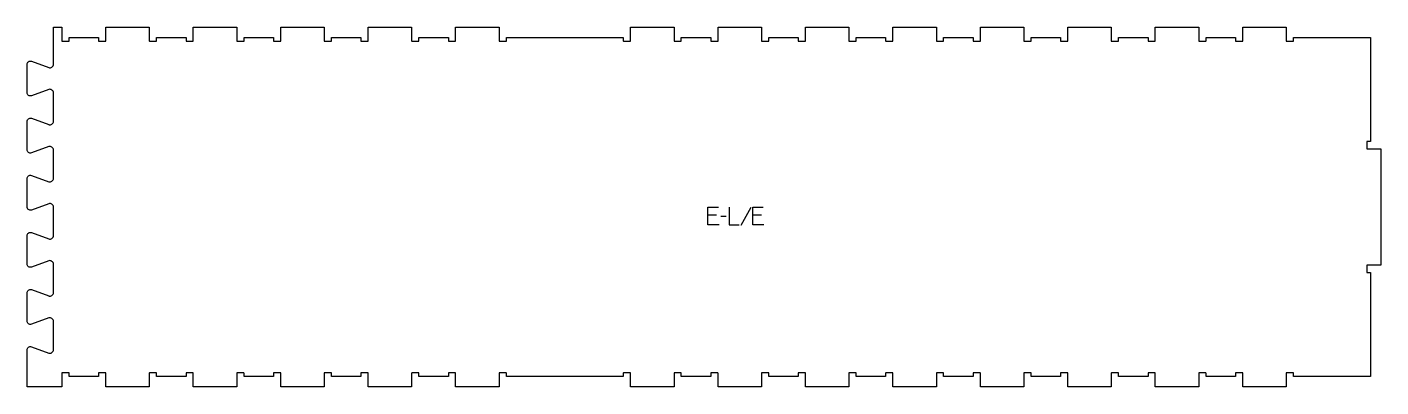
# Model space of a CAD drawing. Extents: x -1165 to 1157, y -308 to 309.
import ezdxf

# ---------------------------------------------------------------- set-up
doc = ezdxf.new("R2010")
doc.units = 0
doc.layers.add('1_ANYTOOL_1MMDEEP_LABELS_S', color=2, linetype='CONTINUOUS')
doc.layers.add('4_ANYTOOL_CUTTHROUGH_OUTSI', color=5, linetype='CONTINUOUS')

msp = doc.modelspace()

# ---------------------------------------------------------------- linework, layer by layer
at = {"layer": '1_ANYTOOL_1MMDEEP_LABELS_S'}
for p, q in [((17.2, -13.9), (2.6, -13.9)), ((33.7, -16.1), (24.9, -16.2)), ((76.1, -0.5), (58.9, -31.2)), ((94.2, -13.9), (79.5, -13.9))]:
    msp.add_line(p, q, dxfattribs=at)
for points in [[(21.5, -30), (2.6, -30), (2.6, 0), (20.4, 0)], [(38.9, 0), (38.9, -30), (56, -30)], [(98.5, -30), (79.5, -30), (79.5, 0), (97.4, 0)]]:
    msp.add_lwpolyline(points, dxfattribs=at)
at = {"layer": '4_ANYTOOL_CUTTHROUGH_OUTSI'}
msp.add_lwpolyline([(-1120.1, 245.6), (-1120.1, 309.1), (-1105.7, 309.1), (-1105.7, 285.4, 0.414214), (-1105.4, 285.1), (-1093.4, 285.1, 0.414214), (-1093.2, 285.4), (-1093.2, 291.1), (-1042.7, 291.1), (-1042.7, 285.4, 0.414214), (-1042.4, 285.1), (-1030.4, 285.1, 0.414214), (-1030.2, 285.4), (-1030.2, 309.1), (-955.7, 309.1), (-955.7, 285.4, 0.414214), (-955.4, 285.1), (-943.4, 285.1, 0.414214), (-943.2, 285.4), (-943.2, 291.1), (-892.7, 291.1), (-892.7, 285.4, 0.414214), (-892.4, 285.1), (-880.4, 285.1, 0.414214), (-880.2, 285.4), (-880.2, 309.1), (-805.7, 309.1), (-805.7, 285.4, 0.414214), (-805.4, 285.1), (-793.4, 285.1, 0.414214), (-793.2, 285.4), (-793.2, 291.1), (-742.7, 291.1), (-742.7, 285.4, 0.414214), (-742.4, 285.1), (-730.4, 285.1, 0.414214), (-730.2, 285.4), (-730.2, 309.1), (-655.7, 309.1), (-655.7, 285.4, 0.414214), (-655.4, 285.1), (-643.4, 285.1, 0.414214), (-643.2, 285.4), (-643.2, 291.1), (-592.7, 291.1), (-592.7, 285.4, 0.414214), (-592.4, 285.1), (-580.4, 285.1, 0.414214), (-580.2, 285.4), (-580.2, 309.1), (-505.7, 309.1), (-505.7, 285.4, 0.414214), (-505.4, 285.1), (-493.4, 285.1, 0.414214), (-493.2, 285.4), (-493.2, 291.1), (-442.7, 291.1), (-442.7, 285.4, 0.414214), (-442.4, 285.1), (-430.4, 285.1, 0.414214), (-430.2, 285.4), (-430.2, 309.1), (-355.7, 309.1), (-355.7, 285.4, 0.414214), (-355.4, 285.1), (-343.4, 285.1, 0.414214), (-343.2, 285.4), (-343.2, 291.1), (-142.7, 291.1), (-142.7, 285.4, 0.414214), (-142.4, 285.1), (-130.4, 285.1, 0.414214), (-130.2, 285.4), (-130.2, 309.1), (-55.7, 309.1), (-55.7, 285.4, 0.414214), (-55.4, 285.1), (-43.4, 285.1, 0.414214), (-43.2, 285.4), (-43.2, 291.1), (7.3, 291.1), (7.3, 285.4, 0.414214), (7.6, 285.1), (19.6, 285.1, 0.414214), (19.8, 285.4), (19.8, 309.1), (94.3, 309.1), (94.3, 285.4, 0.414214), (94.6, 285.1), (106.6, 285.1, 0.414214), (106.8, 285.4), (106.8, 291.1), (157.3, 291.1), (157.3, 285.4, 0.414214), (157.6, 285.1), (169.6, 285.1, 0.414214), (169.8, 285.4), (169.8, 309.1), (244.3, 309.1), (244.3, 285.4, 0.414214), (244.6, 285.1), (256.6, 285.1, 0.414214), (256.8, 285.4), (256.8, 291.1), (307.3, 291.1), (307.3, 285.4, 0.414214), (307.6, 285.1), (319.6, 285.1, 0.414214), (319.8, 285.4), (319.8, 309.1), (394.3, 309.1), (394.3, 285.4, 0.414214), (394.6, 285.1), (406.6, 285.1, 0.414214), (406.8, 285.4), (406.8, 291.1), (457.3, 291.1), (457.3, 285.4, 0.414214), (457.6, 285.1), (469.6, 285.1, 0.414214), (469.8, 285.4), (469.8, 309.1), (544.3, 309.1), (544.3, 285.4, 0.414214), (544.6, 285.1), (556.6, 285.1, 0.414214), (556.8, 285.4), (556.8, 291.1), (607.3, 291.1), (607.3, 285.4, 0.414214), (607.6, 285.1), (619.6, 285.1, 0.414214), (619.8, 285.4), (619.8, 309.1), (694.3, 309.1), (694.3, 285.4, 0.414214), (694.6, 285.1), (706.6, 285.1, 0.414214), (706.8, 285.4), (706.8, 291.1), (757.3, 291.1), (757.3, 285.4, 0.414214), (757.6, 285.1), (769.6, 285.1, 0.414214), (769.8, 285.4), (769.8, 309.1), (844.3, 309.1), (844.3, 285.4, 0.414214), (844.6, 285.1), (856.6, 285.1, 0.414214), (856.8, 285.4), (856.8, 291.1), (907.3, 291.1), (907.3, 285.4, 0.414214), (907.6, 285.1), (919.6, 285.1, 0.414214), (919.8, 285.4), (919.8, 309.1), (994.3, 309.1), (994.3, 285.4, 0.414214), (994.6, 285.1), (1006.6, 285.1, 0.414214), (1006.8, 285.4), (1006.8, 291.1), (1138.8, 291.1), (1138.8, 112.6), (1133.1, 112.6, 0.414214), (1132.8, 112.4), (1132.8, 100.4, 0.414214), (1133.1, 100.1), (1156.8, 100.1), (1156.8, -99.4), (1133.1, -99.4, 0.414214), (1132.8, -99.6), (1132.8, -111.6, 0.414214), (1133.1, -111.9), (1138.8, -111.9), (1138.8, -290.4), (1006.8, -290.4), (1006.8, -284.6, 0.414214), (1006.6, -284.4), (994.6, -284.4, 0.414214), (994.3, -284.6), (994.3, -308.4), (919.8, -308.4), (919.8, -284.6, 0.414214), (919.6, -284.4), (907.6, -284.4, 0.414214), (907.3, -284.6), (907.3, -290.4), (856.8, -290.4), (856.8, -284.6, 0.414214), (856.6, -284.4), (844.6, -284.4, 0.414214), (844.3, -284.6), (844.3, -308.4), (769.8, -308.4), (769.8, -284.6, 0.414214), (769.6, -284.4), (757.6, -284.4, 0.414214), (757.3, -284.6), (757.3, -290.4), (706.8, -290.4), (706.8, -284.6, 0.414214), (706.6, -284.4), (694.6, -284.4, 0.414214), (694.3, -284.6), (694.3, -308.4), (619.8, -308.4), (619.8, -284.6, 0.414214), (619.6, -284.4), (607.6, -284.4, 0.414214), (607.3, -284.6), (607.3, -290.4), (556.8, -290.4), (556.8, -284.6, 0.414214), (556.6, -284.4), (544.6, -284.4, 0.414214), (544.3, -284.6), (544.3, -308.4), (469.8, -308.4), (469.8, -284.6, 0.414214), (469.6, -284.4), (457.6, -284.4, 0.414214), (457.3, -284.6), (457.3, -290.4), (406.8, -290.4), (406.8, -284.6, 0.414214), (406.6, -284.4), (394.6, -284.4, 0.414214), (394.3, -284.6), (394.3, -308.4), (319.8, -308.4), (319.8, -284.6, 0.414214), (319.6, -284.4), (307.6, -284.4, 0.414214), (307.3, -284.6), (307.3, -290.4), (256.8, -290.4), (256.8, -284.6, 0.414214), (256.6, -284.4), (244.6, -284.4, 0.414214), (244.3, -284.6), (244.3, -308.4), (169.8, -308.4), (169.8, -284.6, 0.414214), (169.6, -284.4), (157.6, -284.4, 0.414214), (157.3, -284.6), (157.3, -290.4), (106.8, -290.4), (106.8, -284.6, 0.414214), (106.6, -284.4), (94.6, -284.4, 0.414214), (94.3, -284.6), (94.3, -308.4), (19.8, -308.4), (19.8, -284.6, 0.414214), (19.6, -284.4), (7.6, -284.4, 0.414214), (7.3, -284.6), (7.3, -290.4), (-43.2, -290.4), (-43.2, -284.6, 0.414214), (-43.4, -284.4), (-55.4, -284.4, 0.414214), (-55.7, -284.6), (-55.7, -308.4), (-130.2, -308.4), (-130.2, -284.6, 0.414214), (-130.4, -284.4), (-142.4, -284.4, 0.414214), (-142.7, -284.6), (-142.7, -290.4), (-343.2, -290.4), (-343.2, -284.6, 0.414214), (-343.4, -284.4), (-355.4, -284.4, 0.414214), (-355.7, -284.6), (-355.7, -308.4), (-430.2, -308.4), (-430.2, -284.6, 0.414214), (-430.4, -284.4), (-442.4, -284.4, 0.414214), (-442.7, -284.6), (-442.7, -290.4), (-493.2, -290.4), (-493.2, -284.6, 0.414214), (-493.4, -284.4), (-505.4, -284.4, 0.414214), (-505.7, -284.6), (-505.7, -308.4), (-580.2, -308.4), (-580.2, -284.6, 0.414214), (-580.4, -284.4), (-592.4, -284.4, 0.414214), (-592.7, -284.6), (-592.7, -290.4), (-643.2, -290.4), (-643.2, -284.6, 0.414214), (-643.4, -284.4), (-655.4, -284.4, 0.414214), (-655.7, -284.6), (-655.7, -308.4), (-730.2, -308.4), (-730.2, -284.6, 0.414214), (-730.4, -284.4), (-742.4, -284.4, 0.414214), (-742.7, -284.6), (-742.7, -290.4), (-793.2, -290.4), (-793.2, -284.6, 0.414214), (-793.4, -284.4), (-805.4, -284.4, 0.414214), (-805.7, -284.6), (-805.7, -308.4), (-880.2, -308.4), (-880.2, -284.6, 0.414214), (-880.4, -284.4), (-892.4, -284.4, 0.414214), (-892.7, -284.6), (-892.7, -290.4), (-943.2, -290.4), (-943.2, -284.6, 0.414214), (-943.4, -284.4), (-955.4, -284.4, 0.414214), (-955.7, -284.6), (-955.7, -308.4), (-1030.2, -308.4), (-1030.2, -284.6, 0.414214), (-1030.4, -284.4), (-1042.4, -284.4, 0.414214), (-1042.7, -284.6), (-1042.7, -290.4), (-1093.2, -290.4), (-1093.2, -284.6, 0.414214), (-1093.4, -284.4), (-1105.4, -284.4, 0.414214), (-1105.7, -284.6), (-1105.7, -308.4), (-1165.3, -308.4), (-1165.3, -244.9, -0.501977), (-1157.9, -239.4), (-1128.1, -250.3), (-1128.1, -250.4, 0.502397), (-1120.1, -244.4), (-1120.1, -195.9, 0.502391), (-1128.1, -189.9), (-1128.1, -189.9), (-1157.9, -200.9, -0.501976), (-1165.3, -195.4), (-1165.3, -146.9, -0.501977), (-1157.9, -141.4), (-1128.1, -152.3), (-1128.1, -152.4, 0.502397), (-1120.1, -146.4), (-1120.1, -97.9, 0.502391), (-1128.1, -91.9), (-1128.1, -91.9), (-1157.9, -102.9, -0.501976), (-1165.3, -97.4), (-1165.3, -48.9, -0.501977), (-1157.9, -43.4), (-1128.1, -54.3), (-1128.1, -54.4, 0.502397), (-1120.1, -48.4), (-1120.1, 0.1, 0.502391), (-1128.1, 6.1), (-1128.1, 6.1), (-1157.9, -4.9, -0.501976), (-1165.3, 0.6), (-1165.3, 49.1, -0.501977), (-1157.9, 54.6), (-1128.1, 43.7), (-1128.1, 43.6, 0.502397), (-1120.1, 49.6), (-1120.1, 98.1, 0.502391), (-1128.1, 104.1), (-1128.1, 104.1), (-1157.9, 93.1, -0.501976), (-1165.3, 98.6), (-1165.3, 147.1, -0.501977), (-1157.9, 152.6), (-1128.1, 141.7), (-1128.1, 141.6, 0.502397), (-1120.1, 147.6), (-1120.1, 196.1, 0.502391), (-1128.1, 202.1), (-1128.1, 202.1), (-1157.9, 191.1, -0.501976), (-1165.3, 196.6), (-1165.3, 245.1, -0.501977), (-1157.9, 250.6), (-1128.1, 239.7), (-1128.1, 239.6, 0.502397)], format="xyb", close=True, dxfattribs=at)

doc.saveas('drawing.dxf')
